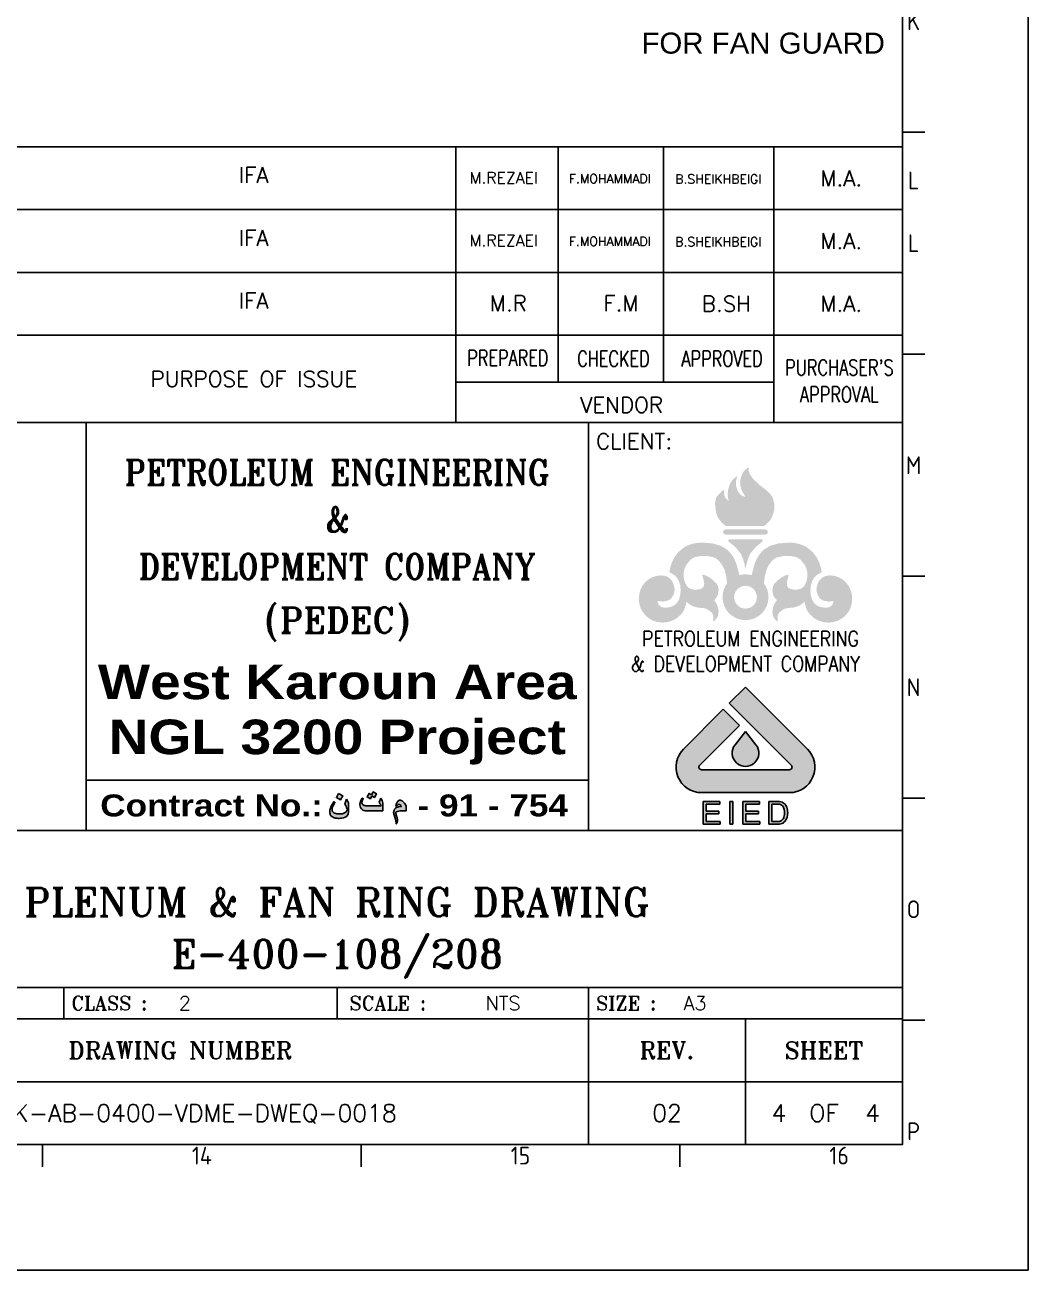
# Model space of a CAD drawing. Header units: inches. Extents: x 98758 to 118468, y 66787 to 119708.
# Drawn here: x 111305 to 114117, y 66787 to 70277 of the extents above; entities that cross this region are included whole.
import ezdxf
from ezdxf.enums import TextEntityAlignment as Align

# ---------------------------------------------------------------- set-up
doc = ezdxf.new("R2010")
doc.units = ezdxf.units.IN
doc.header["$MEASUREMENT"] = 0
for name, color, linetype in [('ARM', 1, 'Continuous'), ('CADRE', 5, 'Continuous'), ('PV-38C9D', 7, 'Continuous'), ('TEXT', 6, 'Continuous')]:
    doc.layers.add(name, color=color, linetype=linetype)
doc.layers.add('TITLE-NOTE', color=7, linetype='Continuous', lineweight=13)
doc.styles.add('ARIAL BLACK', font='')
doc.styles.add('ISO Proportional', font='isocp.shx')
doc.styles.add('ROMANC', font='ROMANC.shx', dxfattribs={"height": 3})
doc.styles.add('ROMANS', font='ROMANS.shx', dxfattribs={"width": 0.9})
doc.styles.add('ROMANT', font='romant', dxfattribs={"height": 400})
doc.styles.add('style10', font='swissl.ttf', dxfattribs={"height": 40})
doc.styles.get('ARIAL BLACK').set_extended_font_data('Arial Black')

# ---------------------------------------------------------------- blocks, each defined once
blk = doc.blocks.new('EIED LOGO - A3 P')
at = {"layer": 'ARM', "linetype": 'ByBlock'}
h = blk.add_hatch(color=1, dxfattribs=at)
edge = h.paths.add_edge_path()
edge.add_arc((-8.323420265115601, -15.1634023116801), 0.5029964009205494, 135.0000000000414, 270)
edge.add_line((-8.323420265115601, -15.66639871260062), (8.323420265116056, -15.66639871260062))
edge.add_arc((8.323420265116056, -15.1634023116801), 0.5029964009205494, 270, 404.9999999999585)
edge.add_line((8.679092431118534, -14.8077301456768), (-3.064318857278522, -3.064318857278948))
edge.add_line((-3.064318857278522, -3.06431885727892), (0, -5.684341886080801e-14))
edge.add_line((0, 0), (11.74341128839842, -11.74341128839791))
edge.add_arc((8.323420265116056, -15.1634023116801), 4.836597688319929, -90, 44.999999999958504, ccw=False)
edge.add_line((8.323420265116056, -20.00000000000001), (-8.323420265115601, -20.00000000000001))
edge.add_arc((-8.323420265115601, -15.1634023116801), 4.836597688319929, 135.0000000000414, 270, ccw=False)
edge.add_line((-11.74341128839797, -11.74341128839788), (-4.206419755503703, -4.206419755504783))
edge.add_line((-4.206419755503703, -4.206419755504868), (-1.14210089822609, -7.270738612783845))
edge.add_line((-1.14210089822609, -7.270738612783759), (-8.679092431119443, -14.80773014567674))
h = blk.add_hatch(color=1, dxfattribs=at)
edge = h.paths.add_edge_path()
edge.add_line((0, -8.412839511009594), (-1.983799879968501, -10.91254189133298))
edge.add_arc((0, -12.48691410249813), 2.532609291433164, 141.5639768319028, 398.4360231680972)
edge.add_line((1.983799879968956, -10.91254189133298), (0, -8.412839511009594))
h = blk.add_hatch(color=1, dxfattribs=at)
h.paths.add_polyline_path([(6.224604310331415, -21.67315971247062), (5.911712967223593, -21.66719987736393), (4.421754190530919, -21.66719987736393), (4.421754190530919, -26.00000000000006), (5.983230988515515, -26.00000000000006), (6.17990554703556, -25.99404016489337), (6.44213829174123, -25.97020082446607), (6.680531696003982, -25.92550206116507), (6.72821037685344, -25.91358239095225), (6.981503368899212, -25.82418486434971), (7.196057432737689, -25.70498816221427), (7.225856608268714, -25.68412873934058), (7.413591414147504, -25.52321319145668), (7.589406549778232, -25.31461896271927), (7.678804076387678, -25.17754275526321), (7.789061025869159, -24.94808910365211), (7.884418387585356, -24.68287644139977), (7.911237645562323, -24.59049899724418), (7.958916326411781, -24.34912567541913), (7.988715501942352, -24.08987284827403), (8.000635172154489, -23.80976059825468), (8.000635172154489, -23.79486101048825), (7.988715501942352, -23.51772867802252), (7.955936408858634, -23.25549593332381), (7.905277810438747, -23.00816277639208), (7.830779871612322, -22.77870912478043), (7.777141355657022, -22.64759275243107), (7.651984818410256, -22.41813910081941), (7.497029105632919, -22.21550470718868), (7.318234052431308, -22.03968957153887), (7.163278339653971, -21.92645270450959), (6.936804605585621, -21.81023591992723), (6.68351161355713, -21.72977814598555), (6.480877219930335, -21.69401913534487)])
h.paths.add_polyline_path([(4.993898360773073, -22.17676577899493), (5.902773214564604, -22.17676577899493), (6.191825217247697, -22.18570553165468), (6.451078044382484, -22.21550470718868), (6.64477268534938, -22.26616330559636), (6.832507491228171, -22.36748050241228), (7.020242297071491, -22.5313759678487), (7.187117680078245, -22.75486978435313), (7.207977102949826, -22.79062879499435), (7.297374629542446, -22.99028327107147), (7.35995289817447, -23.22569675778982), (7.395711908811336, -23.49388933759522), (7.407631579023473, -23.80082084559493), (7.407631579023473, -23.87531878442991), (7.392731991258188, -24.15543103444871), (7.353993063050439, -24.40872402648767), (7.297374629542446, -24.63519776054515), (7.249695948692988, -24.76333421534144), (7.127519329017105, -24.99576778450617), (6.978523451328329, -25.18350259036991), (6.835487408781319, -25.2967394573992), (6.591134169394536, -25.40699640687432), (6.462997714594621, -25.44275541751556), (6.218644475225119, -25.47553451060262), (5.917672802330344, -25.48745418081655), (4.993898360773073, -25.48745418081655)], flags=16)
h.paths.add_polyline_path([(2.635092603497014, -22.17676577899493), (2.635092603497014, -21.66719987736393), (-0.496800745130713, -21.66719987736393), (-0.496800745130713, -26.00000000000006), (2.733429882748624, -26.00000000000006), (2.733429882748624, -25.48745418081655), (0.07832334268232444, -25.48745418081655), (0.07832334268232444, -24.01239499188596), (2.471197138042953, -24.01239499188596), (2.471197138042953, -23.50580900780859), (0.07832334268232444, -23.50580900780859), (0.07832334268232444, -22.17676577899493)])
h.paths.add_polyline_path([(-2.411598786963623, -26.00000000000006), (-2.98672287477666, -26.00000000000006), (-2.98672287477666, -21.66719987736393), (-2.411598786963623, -21.66719987736393)])
h.paths.add_polyline_path([(-4.871721741079455, -22.17676577899493), (-4.871721741079455, -21.66719987736393), (-8.000635172154034, -21.66719987736393), (-8.000635172154034, -26.00000000000006), (-4.770404544274697, -26.00000000000006), (-4.770404544274697, -25.48745418081655), (-7.428491001895054, -25.48745418081655), (-7.428491001895054, -24.01239499188596), (-5.032637288980368, -24.01239499188596), (-5.032637288980368, -23.50580900780859), (-7.428491001895054, -23.50580900780859), (-7.428491001895054, -22.17676577899493)])
at = {"layer": 'ARM', "color": 1, "linetype": 'ByBlock'}
for p, q in [((0, 0), (11.74341128839842, -11.74341128839791)), ((-3.064318857278522, -3.06431885727892), (0, -5.684341886080801e-14)), ((-11.74341128839797, -11.74341128839788), (-4.206419755503703, -4.206419755504783)), ((-4.206419755503703, -4.206419755504868), (-1.14210089822609, -7.270738612783845)), ((-3.064318857278522, -3.064318857278948), (8.679092431118534, -14.8077301456768)), ((-8.679092431119443, -14.80773014567674), (-1.14210089822609, -7.270738612783759)), ((0, -8.412839511009594), (-1.983799879968501, -10.91254189133298)), ((0, -8.412839511009594), (1.983799879968956, -10.91254189133298)), ((-8.323420265115601, -15.66639871260062), (8.323420265116056, -15.66639871260062)), ((-8.323420265115601, -20.00000000000001), (8.323420265116056, -20.00000000000001)), ((-4.871721741079455, -21.66719987736393), (-8.000635172154034, -21.66719987736393)), ((-8.000635172154034, -21.66719987736393), (-8.000635172154034, -26.00000000000006)), ((-7.428491001895054, -23.50580900780859), (-7.428491001895054, -22.17676577899493)), ((-7.428491001895054, -22.17676577899493), (-4.871721741079455, -22.17676577899493)), ((-5.032637288980368, -23.50580900780859), (-7.428491001895054, -23.50580900780859)), ((-5.032637288980368, -24.01239499188596), (-5.032637288980368, -23.50580900780859)), ((-4.871721741079455, -22.17676577899493), (-4.871721741079455, -21.66719987736393)), ((-2.98672287477666, -26.00000000000006), (-2.98672287477666, -21.66719987736393)), ((-2.98672287477666, -21.66719987736393), (-2.411598786963623, -21.66719987736393)), ((-2.411598786963623, -21.66719987736393), (-2.411598786963623, -26.00000000000006)), ((2.635092603497014, -21.66719987736393), (-0.496800745130713, -21.66719987736393)), ((-0.496800745130713, -21.66719987736393), (-0.496800745130713, -26.00000000000006)), ((0.07832334268232444, -23.50580900780859), (0.07832334268232444, -22.17676577899493)), ((0.07832334268232444, -22.17676577899493), (2.635092603497014, -22.17676577899493)), ((2.471197138042953, -23.50580900780859), (0.07832334268232444, -23.50580900780859)), ((2.471197138042953, -24.01239499188596), (2.471197138042953, -23.50580900780859)), ((2.635092603497014, -22.17676577899493), (2.635092603497014, -21.66719987736393)), ((5.911712967223593, -21.66719987736393), (4.421754190530919, -21.66719987736393)), ((4.421754190530919, -21.66719987736393), (4.421754190530919, -26.00000000000006)), ((4.993898360773073, -25.48745418081655), (4.993898360773073, -22.17676577899493)), ((4.993898360773073, -22.17676577899493), (5.902773214564604, -22.17676577899493)), ((5.902773214564604, -22.17676577899493), (6.191825217247697, -22.18570553165468)), ((6.224604310331415, -21.67315971247062), (5.911712967223593, -21.66719987736393)), ((6.191825217247697, -22.18570553165468), (6.451078044382484, -22.21550470718868)), ((6.480877219930335, -21.69401913534487), (6.224604310331415, -21.67315971247062)), ((6.451078044382484, -22.21550470718868), (6.64477268534938, -22.26616330559636)), ((6.68351161355713, -21.72977814598555), (6.480877219930335, -21.69401913534487)), ((6.64477268534938, -22.26616330559636), (6.832507491228171, -22.36748050241228)), ((6.936804605585621, -21.81023591992723), (6.68351161355713, -21.72977814598555)), ((6.832507491228171, -22.36748050241228), (7.020242297071491, -22.5313759678487)), ((7.163278339653971, -21.92645270450959), (6.936804605585621, -21.81023591992723)), ((7.020242297071491, -22.5313759678487), (7.187117680078245, -22.75486978435313)), ((7.318234052431308, -22.03968957153887), (7.163278339653971, -21.92645270450959)), ((7.187117680078245, -22.75486978435313), (7.207977102949826, -22.79062879499435)), ((7.207977102949826, -22.79062879499435), (7.297374629542446, -22.99028327107147)), ((7.297374629542446, -22.99028327107147), (7.35995289817447, -23.22569675778982)), ((7.497029105632919, -22.21550470718868), (7.318234052431308, -22.03968957153887)), ((7.35995289817447, -23.22569675778982), (7.395711908811336, -23.49388933759522)), ((7.395711908811336, -23.49388933759522), (7.407631579023473, -23.80082084559493)), ((7.651984818410256, -22.41813910081941), (7.497029105632919, -22.21550470718868)), ((7.777141355657022, -22.64759275243107), (7.651984818410256, -22.41813910081941)), ((7.830779871612322, -22.77870912478043), (7.777141355657022, -22.64759275243107)), ((7.905277810438747, -23.00816277639208), (7.830779871612322, -22.77870912478043)), ((7.955936408858634, -23.25549593332381), (7.905277810438747, -23.00816277639208)), ((7.988715501942352, -23.51772867802252), (7.955936408858634, -23.25549593332381)), ((8.000635172154489, -23.79486101048825), (7.988715501942352, -23.51772867802252)), ((-7.428491001895054, -25.48745418081655), (-7.428491001895054, -24.01239499188596)), ((-7.428491001895054, -24.01239499188596), (-5.032637288980368, -24.01239499188596)), ((-4.770404544274697, -25.48745418081655), (-7.428491001895054, -25.48745418081655)), ((-4.770404544274697, -26.00000000000006), (-4.770404544274697, -25.48745418081655)), ((0.07832334268232444, -25.48745418081655), (0.07832334268232444, -24.01239499188596)), ((0.07832334268232444, -24.01239499188596), (2.471197138042953, -24.01239499188596)), ((2.733429882748624, -25.48745418081655), (0.07832334268232444, -25.48745418081655)), ((2.733429882748624, -26.00000000000006), (2.733429882748624, -25.48745418081655)), ((5.917672802330344, -25.48745418081655), (4.993898360773073, -25.48745418081655)), ((6.218644475225119, -25.47553451060262), (5.917672802330344, -25.48745418081655)), ((6.462997714594621, -25.44275541751556), (6.218644475225119, -25.47553451060262)), ((6.44213829174123, -25.97020082446607), (6.680531696003982, -25.92550206116507)), ((6.591134169394536, -25.40699640687432), (6.462997714594621, -25.44275541751556)), ((6.835487408781319, -25.2967394573992), (6.591134169394536, -25.40699640687432)), ((6.680531696003982, -25.92550206116507), (6.72821037685344, -25.91358239095225)), ((6.72821037685344, -25.91358239095225), (6.981503368899212, -25.82418486434971)), ((6.978523451328329, -25.18350259036991), (6.835487408781319, -25.2967394573992)), ((7.127519329017105, -24.99576778450617), (6.978523451328329, -25.18350259036991)), ((6.981503368899212, -25.82418486434971), (7.196057432737689, -25.70498816221427)), ((7.249695948692988, -24.76333421534144), (7.127519329017105, -24.99576778450617)), ((7.196057432737689, -25.70498816221427), (7.225856608268714, -25.68412873934058)), ((7.225856608268714, -25.68412873934058), (7.413591414147504, -25.52321319145668)), ((7.297374629542446, -24.63519776054515), (7.249695948692988, -24.76333421534144)), ((7.353993063050439, -24.40872402648767), (7.297374629542446, -24.63519776054515)), ((7.392731991258188, -24.15543103444871), (7.353993063050439, -24.40872402648767)), ((7.407631579023473, -23.87531878442991), (7.392731991258188, -24.15543103444871)), ((7.407631579023473, -23.80082084559493), (7.407631579023473, -23.87531878442991)), ((7.413591414147504, -25.52321319145668), (7.589406549778232, -25.31461896271927)), ((7.589406549778232, -25.31461896271927), (7.678804076387678, -25.17754275526321)), ((7.678804076387678, -25.17754275526321), (7.789061025869159, -24.94808910365211)), ((7.789061025869159, -24.94808910365211), (7.884418387585356, -24.68287644139977)), ((7.884418387585356, -24.68287644139977), (7.911237645562323, -24.59049899724418)), ((7.911237645562323, -24.59049899724418), (7.958916326411781, -24.34912567541913)), ((7.958916326411781, -24.34912567541913), (7.988715501942352, -24.08987284827403)), ((7.988715501942352, -24.08987284827403), (8.000635172154489, -23.80976059825468)), ((8.000635172154489, -23.80976059825468), (8.000635172154489, -23.79486101048825)), ((-8.000635172154034, -26.00000000000006), (-4.770404544274697, -26.00000000000006)), ((-2.411598786963623, -26.00000000000006), (-2.98672287477666, -26.00000000000006)), ((-2.98672287477666, -26.00000000000006), (-2.98672287477666, -26.00000000000006)), ((-0.496800745130713, -26.00000000000006), (2.733429882748624, -26.00000000000006)), ((4.421754190530919, -26.00000000000006), (5.983230988515515, -26.00000000000006)), ((5.983230988515515, -26.00000000000006), (6.17990554703556, -25.99404016489337)), ((6.17990554703556, -25.99404016489337), (6.44213829174123, -25.97020082446607))]:
    blk.add_line(p, q, dxfattribs=at)
for centre, radius, start, end in [((-8.323420265115601, -15.1634023116801), 4.836597688319929, 135.0000000000414, 270), ((0, -12.48691410249813), 2.532609291433164, 141.5639768319028, 38.43602316809717), ((8.323420265116056, -15.1634023116801), 4.836597688319929, 270, 44.99999999995855), ((-8.323420265115601, -15.1634023116801), 0.5029964009205494, 135.0000000000414, 270), ((8.323420265116056, -15.1634023116801), 0.5029964009205494, 270, 44.99999999995855)]:
    blk.add_arc(centre, radius, start, end, dxfattribs=at)
blk = doc.blocks.new('PEDECA3')
at = {"layer": 'ARM'}
blk.add_hatch(color=10, dxfattribs=at).paths.add_polyline_path([(13.97451833455142, -8.235511324591364), (10.93615681550824, -8.235511324591364), (10.62591448001172, -7.995126900393828), (10.37027723571288, -7.677258152841659), (10.2616771655438, -7.475920944028722), (10.17626137923332, -7.235536519831136), (10.09115065023946, -6.762699133589869), (10.08321918487763, -6.36734606990111), (10.15307709537439, -6.057408790116789), (10.26930357519331, -5.824650773162823), (10.59479872998907, -5.499155618367077), (10.78881458566661, -5.359744854689318), (10.78088311950307, -5.537897778841383), (10.82755674614117, -5.863392932835069), (10.90504106468353, -6.010735164280689), (11.0288939541519, -6.134893110263384), (11.17623618479564, -6.266677464291639), (11.10668333081315, -5.987550878817814), (11.08319398963778, -5.692866418332571), (11.11430973966031, -5.359744854689318), (11.28483625496489, -4.840233844215909), (11.49410492994195, -4.545854440244952), (11.73448935574322, -4.336585765268161), (11.86627371057358, -4.251169978957762), (11.7732315154156, -4.522365099069731), (11.73448935574322, -4.778307399882678), (11.75004723075483, -5.049502519192707), (11.86627371057358, -5.429297707870056), (12.05235810088948, -5.700797885298371), (12.1993952742169, -5.817024365117256), (12.34673750486036, -5.886882274812294), (12.5017061443516, -5.92562443448459), (12.33117962984892, -5.662055724824128), (12.1993952742169, -5.39848701516361), (12.10635307905903, -5.088244678063006), (12.07554238555014, -4.801491684543599), (12.09110026056197, -4.561412315256334), (12.23051102504166, -4.111759215279996), (12.36229537987197, -3.894559074139295), (12.53282189517626, -3.716406149987229), (12.73446416050376, -3.553506043530291), (12.7576484443627, -3.855816913665052), (12.86624851533412, -4.150501375754239), (13.09107506612401, -4.483622938595438), (13.61790742973284, -4.979949664407968), (14.16853419103109, -5.406113424813121), (14.43972931034102, -5.662055724824128), (14.62581369985509, -5.92562443448459), (14.73410871351001, -6.220003839257487), (14.79634021515938, -6.545498994053169), (14.79634021515938, -6.902109898871643), (14.7188558958149, -7.251094394040507), (14.59469794983204, -7.568963139988675), (14.43972931034102, -7.816973974637769), (14.12948697404227, -8.1348427189819)])
h = blk.add_hatch(color=256, dxfattribs=at)
h.paths.add_polyline_path([(12.5017061443516, -8.933175258414892), (10.91266747513509, -8.933175258414892), (10.7732567106554, -8.870943758369371), (10.71895667516975, -8.731532993889601), (10.71895667516975, -8.72390658424004), (10.7732567106554, -8.584190763245985), (10.91266747513509, -8.522264318912818), (12.5017061443516, -8.522264318912818), (14.09074481436977, -8.522264318912818), (14.23046063536418, -8.584190763245985), (14.29238707969716, -8.72390658424004), (14.29238707969716, -8.731532993889601), (14.23046063536418, -8.870943758369371), (14.09074481436977, -8.933175258414892)])
h.paths.add_polyline_path([(12.5017061443516, -11.67715737428868), (12.40866394919379, -11.22750427351031), (12.28481106052703, -10.80896692355665), (12.10635307905903, -10.42917173327537), (11.70337360491851, -9.933150063977124), (11.26927837995339, -9.576539158356702), (11.12986761547387, -9.44475480432844), (11.13749402432154, -9.359339018820037), (11.23846768564346, -9.297412573684873), (12.5017061443516, -9.297412573684873), (13.76524966037618, -9.297412573684873), (13.87384972974371, -9.359339018820037), (13.88147613939304, -9.44475480432844), (13.74206537491347, -9.576539158356702), (13.30034374029901, -9.933150063977124), (12.89705920964406, -10.42917173327537), (12.71890628549238, -10.80896692355665), (12.59474833950947, -11.22750427351031)])
h = blk.add_hatch(color=256, dxfattribs=at)
h.paths.add_polyline_path([(12.5017061443516, -15.74660944971844), (12.13746882988386, -15.70786728844215), (11.7887893904267, -15.59926721907481), (11.47854705412863, -15.42874070377031), (11.20735193481852, -15.21184561914394), (10.98252538483007, -14.94065050063592), (10.81962527917506, -14.62278175629181), (10.71133026552008, -14.28172872488075), (10.67258810584781, -13.91718635470048), (10.69577239050875, -13.61487548536772), (10.76563030100584, -13.32812248944228), (10.88185678082482, -13.06455377978182), (11.03682542031584, -12.82447441129653), (10.96696751062092, -12.25859482989731), (10.85836743964961, -11.79338385490956), (10.67258810584781, -11.39803078961685), (10.38553005421011, -11.0182356001375), (10.18419284539721, -10.85533549368051), (9.951434830047276, -10.73910901546562), (9.432228875285944, -10.62288253484478), (8.913022921327183, -10.63844040985615), (8.478927696361836, -10.72355113885025), (8.292843306045995, -10.80896692435871), (8.114385325379715, -10.9407512799909), (7.796516579431739, -11.33610434367963), (7.672663690764978, -11.58411518073471), (7.595179370618439, -11.8632417646046), (7.571995085957724, -12.16555263473936), (7.602805780268284, -12.48342137988548), (7.695847975426091, -12.77017437581092), (7.812074454442893, -12.99500092499709), (7.967348151250235, -13.15759597413777), (8.137874665752861, -13.26619604510911), (8.532922674531164, -13.33605395480414), (8.943833614835626, -13.25856963626154), (9.098802255128703, -13.16552744030163), (9.184218039834832, -13.01818520965802), (9.21533379146183, -12.84765869435346), (9.199775915648388, -12.66157430483958), (9.106733720490638, -12.32052127503254), (9.052433685806875, -12.14206329276213), (9.137544414800573, -12.12681047426506), (9.339186680128137, -12.1963633290498), (9.602755390590858, -12.32814768388005), (9.85869769060156, -12.5066056645464), (10.20737713005798, -12.83972722899166), (10.31597720022762, -13.04899590396846), (10.36234577035111, -13.35130677330121), (10.31597720022762, -13.68473339345876), (10.19181925424476, -13.94067569587565), (10.00573486473104, -14.16550224586387), (10.16100856073615, -14.37477092084067), (10.27723503975301, -14.63040816513932), (10.36234577035111, -15.01020335542067), (10.33153507523883, -15.37444066828466), (10.19181925424476, -15.6303829690976), (10.03685061555569, -15.78535160858873), (9.94380842039783, -15.84727805452595), (9.92062413573666, -15.81646735941347), (9.928250544584557, -15.70786728844215), (9.936182010748041, -15.39793001026187), (9.89743985107566, -15.25821418926776), (9.804397655917796, -15.13436129979937), (9.486528910771767, -14.88635046434828), (9.261702359981655, -14.80093467883988), (8.998133650321051, -14.76981892881714), (8.695822780988351, -14.73900823450664), (8.354769751181323, -14.64596603934874), (8.068016756057943, -14.49862380870511), (7.905116650402874, -14.37477092084067), (7.812074454442893, -14.25823938370552), (7.734590135098244, -14.58403959421352), (7.649479405302202, -14.84760830547798), (7.54850574478246, -15.06450338930233), (7.37035282063033, -15.28932993929055), (7.044857665834854, -15.58401440057773), (6.827657525496306, -15.715798755408), (6.556462406186142, -15.83202523602888), (6.246220069887613, -15.90950955457143), (5.881982755419301, -15.94032024888187), (5.510119031302111, -15.90157808920962), (5.153508126483757, -15.79328307555458), (4.83563938053527, -15.61482509328423), (4.556512795061622, -15.38999854329601), (4.331686245073456, -15.11117701513848), (4.153533320921326, -14.79330827079431), (4.044933250751797, -14.43669736437189), (4.00619109107987, -14.06452858374009), (4.044933250751797, -13.68473339345876), (4.137975445910172, -13.32812248944228), (4.300875551565071, -13.01025374590015), (4.51014422654157, -12.73143221373262), (4.773712936202003, -12.5066056645464), (5.076023806337219, -12.32814768388005), (5.424703245793694, -12.21985267022502), (5.796872025623259, -12.18111050894873), (6.137925056232689, -12.22747907907257), (6.393562300531187, -12.35926343390285), (6.587578156208792, -12.53741635885684), (6.711431045677159, -12.73905862498612), (6.835588990857786, -13.11885381526749), (6.858773275518729, -13.29731179513184), (6.850841809354677, -13.40560680798492), (6.788915365823698, -13.67710698541319), (6.618388850519352, -13.97941785474595), (6.478978086039433, -14.10327074421433), (6.285267286074145, -14.19631293937231), (5.920724915091569, -14.26617085067139), (5.680645545804282, -14.25061297405597), (5.540929725612273, -14.21949722483523), (5.502187565138172, -14.24298656601044), (5.525371849799171, -14.3592130434233), (5.602856169945767, -14.53736596837742), (5.788940560261494, -14.69233460947254), (6.091251430396142, -14.76219251996957), (6.502162370700205, -14.7078924836819), (6.711431045677159, -14.63040816513932), (6.905141844840557, -14.50655527567091), (7.075668360145073, -14.32809729420256), (7.215384180337253, -14.08008645875147), (7.300494910133125, -13.76221771360535), (7.339237070607737, -13.35130677330121), (7.300494910133125, -12.94832729916097), (7.192199896478201, -12.6228321443653), (7.052484075484301, -12.38244771936571), (6.889889025541265, -12.1963633290498), (6.579646690044797, -11.99502611943485), (6.440235925565162, -11.9407260847512), (6.502162370700205, -11.56855730492135), (6.626320315881344, -11.18876211544199), (6.835588990857786, -10.75466688967504), (7.161084146455437, -10.32057166390797), (7.625990064928999, -9.94077647523062), (7.920674525414029, -9.785807835739497), (8.254101145571951, -9.669581355118659), (8.641522745502584, -9.592097034972056), (9.07561797046759, -9.568607695400829), (9.89743985107566, -9.638465605897863), (10.53287228485374, -9.824549994609782), (11.01364113565478, -10.11130299053518), (11.36232057511177, -10.46791389455164), (11.61826287512253, -10.87089336869189), (11.7887893904267, -11.30498859526089), (12.01361594041543, -12.14999476052999), (12.5017061443516, -12.08013685003296), (12.99010140560415, -12.14999476052999), (13.2149279547906, -11.30498859526089), (13.39338593625899, -10.87089336869189), (13.6413967701061, -10.46791389455164), (13.99007620956257, -10.11130299053518), (14.47054000384941, -9.824549994609782), (15.1142089603054, -9.638465605897863), (15.93572578520138, -9.568607695400829), (16.36982100936416, -9.592097034972056), (16.74961619964597, -9.669581355118659), (17.09066922945271, -9.785807835739497), (17.37742222457615, -9.94077647523062), (17.84263319956381, -10.32057166390797), (18.17575476400913, -10.75466688967504), (18.38532849550023, -11.18876211544199), (18.50155497451698, -11.56855730492135), (18.57110782930164, -11.9407260847512), (18.431697064822, -11.99502611943485), (18.12175978503797, -12.1963633290498), (17.95123326973305, -12.38244771936571), (17.81151744873915, -12.6228321443653), (17.71084884473379, -12.94832729916097), (17.67210668425952, -13.35130677330121), (17.70291737937174, -13.76221771360535), (17.795959573728, -14.08008645875147), (17.92774392935985, -14.32809729420256), (18.09827044386259, -14.50655527567091), (18.29228630034225, -14.63040816513932), (18.50155497451698, -14.7078924836819), (18.91216085830717, -14.76219251996957), (19.22240319460531, -14.69233460947254), (19.40055611955944, -14.53736596837742), (19.48597190506803, -14.3592130434233), (19.50915618892708, -14.24298656601044), (19.46278761960525, -14.21949722483523), (19.32307179941296, -14.25061297405597), (19.08268737361152, -14.26617085067139), (18.71845005994544, -14.19631293937231), (18.53236566882742, -14.10327074421433), (18.3929549043479, -13.97941785474595), (18.2224283890431, -13.67710698541319), (18.16050194551218, -13.40560680798492), (18.15257047934813, -13.29731179513184), (18.16812835435985, -13.11885381526749), (18.29228630034225, -12.73905862498612), (18.42407065517256, -12.53741635885684), (18.60984998897425, -12.35926343390285), (18.86579228898535, -12.22747907907257), (19.21447172844182, -12.18111050894873), (19.58664050907362, -12.21985267022502), (19.92769353968237, -12.32814768388005), (20.23000440901541, -12.5066056645464), (20.49357311947767, -12.73143221373262), (20.70284179365279, -13.01025374590015), (20.86574189930786, -13.32812248944228), (20.96641050411512, -13.68473339345876), (20.99752625493983, -14.06452858374009), (20.95878409526745, -14.43669736437189), (20.85018402429603, -14.79330827079431), (20.6796575097938, -15.11117701513848), (20.44720454935418, -15.38999854329601), (20.16807796468225, -15.61482509328423), (19.85020921953583, -15.79328307555458), (19.50152977927718, -15.90157808920962), (19.12142953408556, -15.94032024888187), (18.75719221961782, -15.90950955457143), (18.44725493903167, -15.83202523602888), (18.18368622937106, -15.715798755408), (17.9588596793829, -15.58401440057773), (17.64099093423641, -15.28932993929055), (17.46283800928273, -15.06450338930233), (17.35423793911315, -14.84760830547798), (17.26912721011928, -14.58403959421352), (17.19133783426014, -14.25823938370552), (17.09829563910239, -14.37477092084067), (16.93570058996158, -14.49862380870511), (16.64894759564038, -14.64596603934874), (16.31552097468068, -14.73900823450664), (16.01321010534787, -14.76981892881714), (15.74201498523587, -14.80093467883988), (15.51718843444564, -14.88635046434828), (15.19931968929961, -15.13436129979937), (15.1142089603054, -15.25821418926776), (15.06753533527149, -15.39793001026187), (15.07516174411876, -15.70786728844215), (15.08309321028264, -15.81646735941347), (15.05990892562164, -15.84727805452595), (14.96686672966183, -15.78535160858873), (14.81189809097282, -15.6303829690976), (14.68011373534051, -15.37444066828466), (14.64137157566807, -15.01020335542067), (14.72648230466228, -14.63040816513932), (14.84270878448126, -14.37477092084067), (15.00560889013616, -14.16550224586387), (14.81189809097282, -13.94067569587565), (14.68774014498968, -13.68473339345876), (14.64137157566807, -13.35130677330121), (14.69536655463975, -13.04899590396846), (14.79634021515938, -12.83972722899166), (15.15295112078002, -12.5066056645464), (15.40096195542867, -12.32814768388005), (15.66453066508933, -12.1963633290498), (15.87379934006628, -12.12681047426506), (15.95128366021277, -12.14206329276213), (15.896983624727, -12.32052127503254), (15.80394142956902, -12.66157430483958), (15.79631501991952, -12.84765869435346), (15.81949930458057, -13.01818520965802), (15.90461003437662, -13.16552744030163), (16.06751014003163, -13.25856963626154), (16.47842108033569, -13.33605395480414), (16.86584267946449, -13.26619604510911), (17.04430066013111, -13.15759597413777), (17.19133783426014, -12.99500092499709), (17.31549578024283, -12.77017437581092), (17.40060650843503, -12.48342137988548), (17.43172225925969, -12.16555263473936), (17.40853797459897, -11.8632417646046), (17.33105365525449, -11.58411518073471), (17.21482717463351, -11.33610434367963), (16.88902696412555, -10.9407512799909), (16.71087403997342, -10.80896692435871), (16.53272111501923, -10.72355113885025), (16.09862589085634, -10.63844040985615), (15.57148846993141, -10.62288253484478), (15.05197745865604, -10.73910901546562), (14.81952449982003, -10.85533549368051), (14.61788223449321, -11.0182356001375), (14.33112923936972, -11.39803078961685), (14.15297631521759, -11.79338385490956), (14.04437624504806, -12.25859482989731), (13.96689192490152, -12.82447441129653), (14.12186056439288, -13.06455377978182), (14.23808704421134, -13.32812248944228), (14.30794495551072, -13.61487548536772), (14.33112923936972, -13.91718635470048), (14.30001348934667, -14.28172872488075), (14.19171847488974, -14.62278175629181), (14.02119196038734, -14.94065050063592), (13.79636541039918, -15.21184561914394), (13.52486523457469, -15.42874070377031), (13.2149279547906, -15.59926721907481), (12.87387492498334, -15.70786728844215)])
h.paths.add_polyline_path([(12.5017061443516, -14.83205042806067), (12.85831704997213, -14.76219251996957), (13.1530015104575, -14.56055025384028), (13.3467123096209, -14.27379725951889), (13.41657022011771, -13.91718635470048), (13.3467123096209, -13.56088050479235), (13.1530015104575, -13.26619604510911), (12.85831704997213, -13.07248524434168), (12.5017061443516, -13.00262733384466), (12.14509523953313, -13.07248524434168), (11.85834224440976, -13.26619604510911), (11.65700503559685, -13.56088050479235), (11.58714712509982, -13.91718635470048), (11.65700503559685, -14.27379725951889), (11.85834224440976, -14.56055025384028), (12.14509523953313, -14.76219251996957)], flags=16)
at = {"layer": 'ARM', "color": 2, "style": 'ROMANT', "width": 0.8307621075109434}
for s, p in [('PETROLEUM ENGINEERING', (12.90206601889577, -17.2191170723356)), ('& DEVELOPMENT COMPANY', (12.5, -19.21708038324499))]:
    blk.add_text(s, height=1.215, dxfattribs=at).set_placement(p, align=Align.MIDDLE_CENTER)
blk = doc.blocks.new('KADR')
at = {"linetype": 'ByBlock'}
h = blk.add_hatch(color=1, dxfattribs=at)
h.paths.add_polyline_path([(240228.7554675837, -5563.354621475679), (240219.2137330791, -5581.144678282046), (240237.659451625, -5590.779704664408), (240247.1266178702, -5573.148577250187)])
h.paths.add_polyline_path([(240413.386145187, -5583.127759216146), (240406.3048296166, -5601.411833136019), (240408.6132761018, -5604.43167294158), (240410.3658804368, -5606.942805697588), (240411.9238065622, -5609.41863424463), (240413.2518555915, -5612.326032563415), (240414.4379413347, -5615.261601706294), (240415.2897210539, -5617.547126059279), (240357.9587402696, -5617.547126059279), (240353.2923019452, -5617.420901422403), (240347.6212773561, -5617.024696311968), (240344.5529686254, -5616.615796194968), (240341.9397431449, -5616.089376588363), (240340.5891735007, -5615.705503769983), (240338.7336416124, -5614.970644245754), (240337.5148592732, -5614.323561624075), (240336.2411933592, -5613.38032263445), (240335.1211680871, -5612.382253306914), (240334.1769704356, -5611.318351302216), (240333.2177590406, -5609.927704008918), (240332.5041057621, -5608.633478313215), (240331.7569217902, -5606.546540134699), (240331.3944232917, -5604.612848821391), (240331.4271198887, -5602.360996462074), (240331.5260437772, -5600.951790278123), (240331.8334918815, -5598.856932833478), (240332.1968244765, -5597.501710653836), (240332.9323310927, -5595.198473743912), (240333.5342153906, -5593.686377554284), (240334.3663104243, -5591.832060258308), (240335.4806638367, -5589.565155248205), (240337.2019061287, -5586.292866168664), (240332.7795245473, -5583.124132071363), (240330.904808432, -5585.832218786654), (240329.1088310603, -5588.583710334078), (240327.8081404081, -5590.798505364663), (240327.1406960968, -5592.083360936296), (240326.0967404594, -5594.329530769013), (240325.14920642, -5597.038584722926), (240324.4090288618, -5599.450696427415), (240323.5060355947, -5602.752244474588), (240322.9031503799, -5605.572047247853), (240322.4645822477, -5609.34996030416), (240322.3521459901, -5612.852270812764), (240322.8993135345, -5618.809191071596), (240324.6188876326, -5624.344093040007), (240328.6767688844, -5631.090824066003), (240331.5579062777, -5633.925256323197), (240335.5742495053, -5636.628930012335), (240339.4159328487, -5637.849947836621), (240344.7419749752, -5638.80932762034), (240353.2769545627, -5638.996911455892), (240422.7156854489, -5638.996911455892), (240422.7156854489, -5614.213235971576), (240422.5436946756, -5609.722588973793), (240422.2118909422, -5605.382649839969), (240421.3072294811, -5599.184947622754), (240419.4365170315, -5593.428487563186), (240415.9653395145, -5586.873692946319), (240413.4008252925, -5583.196795871016)])
h.paths.add_polyline_path([(240483.0354021219, -5619.53401549553), (240479.2027270251, -5617.614470046727), (240481.2832982463, -5611.360063466702), (240484.0611744474, -5604.947150661497), (240485.723362682, -5602.018170831612), (240487.7820805653, -5599.045907074509), (240490.3856305221, -5596.210870293202), (240493.1016167356, -5594.194117365438), (240496.130055636, -5592.897654930544), (240499.0141957782, -5592.561539517992), (240501.1292986098, -5592.849655715119), (240503.7732188544, -5593.737943461922), (240506.8497017343, -5595.538639468101), (240512.3108675528, -5600.040591066972), (240517.6540920733, -5606.414753875793), (240525.6792716571, -5617.558370208026), (240525.6792716571, -5638.978654827297), (240511.9867375101, -5638.978654827297), (240498.6960712334, -5639.75311068162), (240487.729699282, -5641.807041843149), (240481.2614449085, -5644.117653947327), (240479.8074472524, -5645.126967423719), (240479.0043787897, -5645.971427171535), (240478.8564100057, -5646.921497283754), (240484.6608900937, -5665.893942822713), (240485.3403454007, -5668.546352866269), (240486.0211352626, -5672.400012795351), (240486.4750507773, -5675.951410662579), (240486.6612211977, -5681.111749484109), (240486.4415200829, -5685.037105974217), (240485.990940956, -5687.590494966367), (240485.0312291025, -5690.421179173863), (240483.5273524535, -5693.525047832733), (240481.5428691914, -5696.300297177986), (240480.9605027596, -5690.612813320942), (240479.7694124355, -5683.204853808875), (240478.1289107201, -5675.87197619279), (240475.6676576886, -5667.137630301746), (240472.279889859, -5656.469653549735), (240471.6176169471, -5654.461908031299), (240470.5856723052, -5650.33869079563), (240470.1888090167, -5647.85421755366), (240470.1359272758, -5645.924757909132), (240470.426860262, -5643.598851344686), (240471.0102276099, -5641.022309078591), (240472.280223497, -5637.269121058966), (240474.3721384367, -5632.547122679211), (240475.8274706478, -5629.983335872137), (240476.67858309, -5628.813883955601), (240477.769915429, -5627.430128237243), (240479.575067865, -5625.920571048864), (240482.3874756774, -5624.494921808877), (240486.5014082376, -5622.859563150359), (240491.8744934267, -5621.51776140631), (240498.0453088586, -5620.595257593959), (240503.8382784104, -5619.840509226055), (240501.6007301586, -5616.998036798155), (240499.43674925, -5614.627274543753), (240497.9940953107, -5613.34894783243), (240496.1325579264, -5612.024072763728), (240494.8046757165, -5611.400808392675), (240493.6272645811, -5611.126958964738), (240492.5305940213, -5611.070556864095), (240491.5528656763, -5611.191461688657), (240490.5367688736, -5611.521713217349), (240489.3269947801, -5612.286980305089), (240487.6744820701, -5613.838431015098), (240485.5957458614, -5616.32066751799)])
h.paths.add_polyline_path([(240263.9199905246, -5588.091325435536), (240256.8468491034, -5609.493353426325), (240261.9128198272, -5619.321827528325), (240264.2502928826, -5624.872326218945), (240265.5863492418, -5629.528068754789), (240265.941674507, -5634.789060842919), (240265.526127449, -5637.576582027999), (240264.8700268544, -5639.549265147289), (240263.920157344, -5641.180210779658), (240262.6731825293, -5642.870520680881), (240260.8029705373, -5644.590452264136), (240258.8733708482, -5646.13247239796), (240257.0029920367, -5647.318669632699), (240254.2421314112, -5648.771703815524), (240251.5703523309, -5650.046887001379), (240245.8898190376, -5651.776249160928), (240242.0007589908, -5652.517577093357), (240237.725845735, -5653.02168975984), (240231.8181044555, -5653.19960120938), (240226.8463866783, -5653.018848496424), (240221.9777632722, -5652.396128197139), (240216.3964875053, -5651.121005463741), (240212.1809619468, -5649.578985329917), (240208.8560850208, -5647.799749930153), (240207.4548022862, -5646.909225443931), (240206.6280454731, -5646.310262942588), (240205.5380476891, -5645.411940095375), (240204.3297749691, -5644.277671482785), (240203.0994820928, -5642.865140416106), (240202.3439571521, -5641.863746205847), (240201.5302122497, -5640.267318900973), (240200.8175598882, -5638.505191533921), (240200.4397140072, -5636.821652302835), (240200.2508744769, -5634.506687624966), (240200.3379541902, -5632.170020531084), (240200.6148743489, -5629.589790667862), (240201.254293007, -5626.440401342585), (240202.1414384332, -5623.441054904586), (240203.4634819648, -5620.190105526541), (240205.0624456569, -5616.914975183583), (240207.693020351, -5612.003277133997), (240212.885773798, -5602.802359524405), (240208.1065655769, -5599.504438622014), (240203.1693794102, -5607.224332581718), (240200.6869403187, -5611.427951525689), (240198.0006479525, -5616.376948713722), (240195.2129294082, -5622.154567117759), (240193.3143581231, -5627.183603299804), (240191.8081460031, -5632.738152302063), (240191.0924908918, -5637.026888242646), (240190.605878781, -5643.306684835807), (240190.806395667, -5648.580492835415), (240191.5791030036, -5653.126514242878), (240192.3815041883, -5655.280796408722), (240193.8985595675, -5658.282923657567), (240195.7590960367, -5660.827547049987), (240198.0111575736, -5663.068759784786), (240199.9822952861, -5664.77170424012), (240202.3831597044, -5666.235861666893), (240205.1378480127, -5667.700079546121), (240207.2916529391, -5668.691620013113), (240209.4651425519, -5669.474176490712), (240212.3461131267, -5670.307271185211), (240215.100801434, -5670.938394369827), (240218.5631375238, -5671.594726210664), (240222.2024689688, -5671.998669229859), (240226.4987351039, -5672.276387612063), (240232.1470722587, -5672.380486666076), (240236.8982548255, -5672.128037392205), (240243.0647329526, -5671.370750022943), (240250.8855588042, -5669.525379683953), (240257.4310505478, -5667.228067110565), (240261.5252984225, -5665.057039626401), (240265.3983438089, -5662.168623365123), (240268.0771293029, -5658.71014085551), (240270.354881024, -5654.633290620186), (240271.5933480496, -5650.770865091486), (240272.5060168396, -5645.326823098756), (240273.0885500909, -5637.057960782611), (240273.1484382456, -5620.770025518032), (240272.77209374, -5613.338187303107), (240272.5487225993, -5610.088205163687), (240271.7638374485, -5605.423213408685), (240270.3068370436, -5600.713003249333), (240267.8412467091, -5595.242059933185)])
h.paths.add_polyline_path([(240373.8455474796, -5568.915591281253), (240380.5322373837, -5556.150930664913), (240394.8918822041, -5564.214859303305), (240386.2459677334, -5580.316359328212), (240375.0318079038, -5574.116307019518), (240368.7427786461, -5586.336996429709), (240353.8334107713, -5578.549164664608), (240362.262846916, -5563.083190144414)])
at = {"color": 1, "linetype": 'ByBlock'}
for points in [[(240373.8455474796, -5568.915591281253), (240362.262846916, -5563.083190144414), (240353.8334107713, -5578.549164664608), (240368.7427786461, -5586.336996429709), (240375.0318079038, -5574.116307019518)], [(240373.8455474796, -5568.915591281253), (240380.5322373837, -5556.150930664913), (240394.8918822041, -5564.214859303305), (240386.2459677334, -5580.316359328212), (240375.0318079038, -5574.116307019518)], [(240483.0354021219, -5619.53401549553), (240479.2027270251, -5617.614470046727), (240481.2832982463, -5611.360063466702), (240484.0611744474, -5604.947150661497), (240485.723362682, -5602.018170831612), (240487.7820805653, -5599.045907074509), (240490.3856305221, -5596.210870293202), (240493.1016167356, -5594.194117365438), (240496.130055636, -5592.897654930544), (240499.0141957782, -5592.561539517992), (240501.1292986098, -5592.849655715119), (240503.7732188544, -5593.737943461922), (240506.8497017343, -5595.538639468101), (240512.3108675528, -5600.040591066972), (240517.6540920733, -5606.414753875793), (240525.6792716571, -5617.558370208026), (240525.6792716571, -5638.978654827297), (240511.9867375101, -5638.978654827297), (240498.6960712334, -5639.75311068162), (240487.729699282, -5641.807041843149), (240481.2614449085, -5644.117653947327), (240479.8074472524, -5645.126967423719), (240479.0043787897, -5645.971427171535), (240478.8564100057, -5646.921497283754), (240484.6608900937, -5665.893942822713), (240485.3403454007, -5668.546352866269), (240486.0211352626, -5672.400012795351), (240486.4750507773, -5675.951410662579), (240486.6612211977, -5681.111749484109), (240486.4415200829, -5685.037105974217), (240485.990940956, -5687.590494966367), (240485.0312291025, -5690.421179173863), (240483.5273524535, -5693.525047832733), (240481.5428691914, -5696.300297177986), (240480.9605027596, -5690.612813320942), (240479.7694124355, -5683.204853808875), (240478.1289107201, -5675.87197619279), (240475.6676576886, -5667.137630301746), (240472.279889859, -5656.469653549735), (240471.6176169471, -5654.461908031299), (240470.5856723052, -5650.33869079563), (240470.1888090167, -5647.85421755366), (240470.1359272758, -5645.924757909132), (240470.426860262, -5643.598851344686), (240471.0102276099, -5641.022309078591), (240472.280223497, -5637.269121058966), (240474.3721384367, -5632.547122679211), (240475.8274706478, -5629.983335872137), (240476.67858309, -5628.813883955601), (240477.769915429, -5627.430128237243), (240479.575067865, -5625.920571048864), (240482.3874756774, -5624.494921808877), (240486.5014082376, -5622.859563150359), (240491.8744934267, -5621.51776140631), (240498.0453088586, -5620.595257593959), (240503.8382784104, -5619.840509226055), (240501.6007301586, -5616.998036798155), (240499.43674925, -5614.627274543753), (240497.9940953107, -5613.34894783243), (240496.1325579264, -5612.024072763728), (240494.8046757165, -5611.400808392675), (240493.6272645811, -5611.126958964738), (240492.5305940213, -5611.070556864095), (240491.5528656763, -5611.191461688657), (240490.5367688736, -5611.521713217349), (240489.3269947801, -5612.286980305089), (240487.6744820701, -5613.838431015098), (240485.5957458614, -5616.32066751799), (240483.0354021219, -5619.53401549553)]]:
    blk.add_lwpolyline(points, dxfattribs=at)
for points in [[(240263.9199905246, -5588.091325435536), (240256.8468491034, -5609.493353426325), (240261.9128198272, -5619.321827528325), (240264.2502928826, -5624.872326218945), (240265.5863492418, -5629.528068754789), (240265.941674507, -5634.789060842919), (240265.526127449, -5637.576582027999), (240264.8700268544, -5639.549265147289), (240263.920157344, -5641.180210779658), (240262.6731825293, -5642.870520680881), (240260.8029705373, -5644.590452264136), (240258.8733708482, -5646.13247239796), (240257.0029920367, -5647.318669632699), (240254.2421314112, -5648.771703815524), (240251.5703523309, -5650.046887001379), (240245.8898190376, -5651.776249160928), (240242.0007589908, -5652.517577093357), (240237.725845735, -5653.02168975984), (240231.8181044555, -5653.19960120938), (240226.8463866783, -5653.018848496424), (240221.9777632722, -5652.396128197139), (240216.3964875053, -5651.121005463741), (240212.1809619468, -5649.578985329917), (240208.8560850208, -5647.799749930153), (240207.4548022862, -5646.909225443931), (240206.6280454731, -5646.310262942588), (240205.5380476891, -5645.411940095375), (240204.3297749691, -5644.277671482785), (240203.0994820928, -5642.865140416106), (240202.3439571521, -5641.863746205847), (240201.5302122497, -5640.267318900973), (240200.8175598882, -5638.505191533921), (240200.4397140072, -5636.821652302835), (240200.2508744769, -5634.506687624966), (240200.3379541902, -5632.170020531084), (240200.6148743489, -5629.589790667862), (240201.254293007, -5626.440401342585), (240202.1414384332, -5623.441054904586), (240203.4634819648, -5620.190105526541), (240205.0624456569, -5616.914975183583), (240207.693020351, -5612.003277133997), (240212.885773798, -5602.802359524405), (240208.1065655769, -5599.504438622014), (240203.1693794102, -5607.224332581718), (240200.6869403187, -5611.427951525689), (240198.0006479525, -5616.376948713722), (240195.2129294082, -5622.154567117759), (240193.3143581231, -5627.183603299804), (240191.8081460031, -5632.738152302063), (240191.0924908918, -5637.026888242646), (240190.605878781, -5643.306684835807), (240190.806395667, -5648.580492835415), (240191.5791030036, -5653.126514242878), (240192.3815041883, -5655.280796408722), (240193.8985595675, -5658.282923657567), (240195.7590960367, -5660.827547049987), (240198.0111575736, -5663.068759784786), (240199.9822952861, -5664.77170424012), (240202.3831597044, -5666.235861666893), (240205.1378480127, -5667.700079546121), (240207.2916529391, -5668.691620013113), (240209.4651425519, -5669.474176490712), (240212.3461131267, -5670.307271185211), (240215.100801434, -5670.938394369827), (240218.5631375238, -5671.594726210664), (240222.2024689688, -5671.998669229859), (240226.4987351039, -5672.276387612063), (240232.1470722587, -5672.380486666076), (240236.8982548255, -5672.128037392205), (240243.0647329526, -5671.370750022943), (240250.8855588042, -5669.525379683953), (240257.4310505478, -5667.228067110565), (240261.5252984225, -5665.057039626401), (240265.3983438089, -5662.168623365123), (240268.0771293029, -5658.71014085551), (240270.354881024, -5654.633290620186), (240271.5933480496, -5650.770865091486), (240272.5060168396, -5645.326823098756), (240273.0885500909, -5637.057960782611), (240273.1484382456, -5620.770025518032), (240272.77209374, -5613.338187303107), (240272.5487225993, -5610.088205163687), (240271.7638374485, -5605.423213408685), (240270.3068370436, -5600.713003249333), (240267.8412467091, -5595.242059933185)], [(240228.7554675837, -5563.354621475679), (240219.2137330791, -5581.144678282046), (240237.659451625, -5590.779704664408), (240247.1266178702, -5573.148577250187)], [(240413.386145187, -5583.127759216146), (240406.3048296166, -5601.411833136019), (240408.6132761018, -5604.43167294158), (240410.3658804368, -5606.942805697588), (240411.9238065622, -5609.41863424463), (240413.2518555915, -5612.326032563415), (240414.4379413347, -5615.261601706294), (240415.2897210539, -5617.547126059279), (240357.9587402696, -5617.547126059279), (240353.2923019452, -5617.420901422403), (240347.6212773561, -5617.024696311968), (240344.5529686254, -5616.615796194968), (240341.9397431449, -5616.089376588363), (240340.5891735007, -5615.705503769983), (240338.7336416124, -5614.970644245754), (240337.5148592732, -5614.323561624075), (240336.2411933592, -5613.38032263445), (240335.1211680871, -5612.382253306914), (240334.1769704356, -5611.318351302216), (240333.2177590406, -5609.927704008918), (240332.5041057621, -5608.633478313215), (240331.7569217902, -5606.546540134699), (240331.3944232917, -5604.612848821391), (240331.4271198887, -5602.360996462074), (240331.5260437772, -5600.951790278123), (240331.8334918815, -5598.856932833478), (240332.1968244765, -5597.501710653836), (240332.9323310927, -5595.198473743912), (240333.5342153906, -5593.686377554284), (240334.3663104243, -5591.832060258308), (240335.4806638367, -5589.565155248205), (240337.2019061287, -5586.292866168664), (240332.7795245473, -5583.124132071363), (240330.904808432, -5585.832218786654), (240329.1088310603, -5588.583710334078), (240327.8081404081, -5590.798505364663), (240327.1406960968, -5592.083360936296), (240326.0967404594, -5594.329530769013), (240325.14920642, -5597.038584722926), (240324.4090288618, -5599.450696427415), (240323.5060355947, -5602.752244474588), (240322.9031503799, -5605.572047247853), (240322.4645822477, -5609.34996030416), (240322.3521459901, -5612.852270812764), (240322.8993135345, -5618.809191071596), (240324.6188876326, -5624.344093040007), (240328.6767688844, -5631.090824066003), (240331.5579062777, -5633.925256323197), (240335.5742495053, -5636.628930012335), (240339.4159328487, -5637.849947836621), (240344.7419749752, -5638.80932762034), (240353.2769545627, -5638.996911455892), (240422.7156854489, -5638.996911455892), (240422.7156854489, -5614.213235971576), (240422.5436946756, -5609.722588973793), (240422.2118909422, -5605.382649839969), (240421.3072294811, -5599.184947622754), (240419.4365170315, -5593.428487563186), (240415.9653395145, -5586.873692946319), (240413.4008252925, -5583.196795871016)]]:
    blk.add_lwpolyline(points, close=True, dxfattribs=at)
at = {"layer": 'CADRE', "color": 2}
for p, q in [((242698.5060019693, -2667.085205632706), (242795.7444804534, -2667.085205632706)), ((242698.5060019693, -3639.469990473815), (242795.7444804534, -3639.469990473815)), ((242698.5060019693, -4611.854775314925), (242795.7444804534, -4611.854775314925)), ((242698.5060019693, -5584.239560156035), (242795.7444804534, -5584.239560156035)), ((242698.5060019693, -6556.624344997144), (242795.7444804534, -6556.624344997144)), ((238932.6524553623, -7198.157878545713), (238932.6524553623, -7100.919400061604)), ((240328.0246216093, -7198.157878545713), (240328.0246216093, -7100.919400061604)), ((241723.3967878563, -7198.157878545713), (241723.3967878563, -7100.919400061604))]:
    blk.add_line(p, q, dxfattribs=at)
at = {"layer": 'CADRE', "color": 1}
for p, q in [((237747.8467100509, -2730.798379873635), (242698.5060019693, -2730.798379873635)), ((237747.8467100479, -2730.798379873639), (242698.5060019663, -2730.798379873639)), ((240743.016105022, -3555.908261859877), (240743.0161050129, -2730.798379873635)), ((241189.9506244118, -3555.908261859877), (241189.9506244209, -2730.798379873635)), ((241652.4691716349, -3555.908261859877), (241652.4691716439, -2730.798379873635)), ((242135.2229013108, -3555.908261859877), (242135.2229013189, -2730.798379873635)), ((237747.8467100509, -3005.835007202422), (242698.5060019693, -3005.835007202422)), ((237747.8467100509, -3280.871634531206), (242698.5060019693, -3280.871634531206))]:
    blk.add_line(p, q, dxfattribs=at)
at = {"layer": 'CADRE'}
for p, q in [((240743.016105022, -3525.44324478773), (240743.016105022, -3937.998185780853)), ((237747.8467100509, -3555.908261859877), (242698.5060019693, -3555.908261859877)), ((241189.9506244118, -3555.908261859877), (241189.9506244118, -3762.18573235644)), ((241652.4691716349, -3555.908261859877), (241652.4691716349, -3762.18573235644)), ((242135.2229013108, -3555.908261859877), (242135.2229013108, -3937.998185780853)), ((242135.2229013108, -3762.18573235644), (240743.0161050219, -3762.18573235644)), ((237747.8467100509, -3937.998185780853), (242698.5060019693, -3937.998185780853)), ((237747.8467100509, -3937.998185780853), (242698.5060019693, -3937.998185780853)), ((239123.0298466945, -5725.736263417901), (239123.0298466945, -3937.998185780853)), ((241323.3228653248, -5725.736263417901), (241323.3228653248, -3937.998185780853)), ((239123.0298466945, -5505.706961554784), (241323.3228653248, -5505.706961554672)), ((237747.8467100509, -5725.736263417901), (242698.5060019693, -5725.736263417901)), ((237747.8467100509, -6413.327831739698), (242698.5060019693, -6413.327831739698)), ((239025.0793550404, -6413.327831739698), (239025.0793550341, -6550.846145404146)), ((240223.1763560101, -6413.327831739698), (240223.1763560101, -6550.846145404146)), ((241323.3228653184, -6413.327831739698), (241323.3228653501, -7100.919400061492)), ((237747.8467100509, -6550.846145404146), (242698.5060019693, -6550.846145404146)), ((242010.9144336212, -6550.846145429503), (242010.9144336466, -7100.919400061492)), ((237747.8467100509, -6825.882772732817), (242698.5060019693, -6825.882772732817))]:
    blk.add_line(p, q, dxfattribs=at)
at = {"layer": 'CADRE', "color": 1}
blk.add_lwpolyline([(220145.5025610095, -7650.992654719175), (243248.5792566262, -7650.992654719175), (243248.5792566262, 8686.183008609485), (220145.5025610095, 8686.183008609485)], close=True, dxfattribs=at)
at = {"layer": 'CADRE'}
blk.add_lwpolyline([(220695.5758156673, -7100.919400061604), (242698.5060019693, -7100.919400061604), (242698.5060019693, 8136.109753952027), (220695.5758156673, 8136.109753952027)], close=True, dxfattribs=at)
at = {"color": 1, "linetype": 'ByBlock', "xscale": 55.00732546575301, "yscale": 55.00732546575301, "zscale": 55.00732546575301}
blk.add_blockref('PEDECA3', (241323.3228653248, -3937.998185780853), dxfattribs=at)
at = {"layer": 'ARM', "color": 1, "linetype": 'ByBlock', "xscale": 23.10307669561626, "yscale": 23.10307669561626, "zscale": 23.10307669561626}
blk.add_blockref('EIED LOGO - A3 P', (242010.9144336466, -5097.552606598885), dxfattribs=at)
at = {"layer": 'CADRE', "color": 2, "style": 'ISO Proportional'}
for s, p in [('K', (242747.1252412113, -2180.892813212151)), ('L', (242747.1252412083, -2878.240970724477)), ('L', (242747.1252412113, -3153.277598053261)), ('M', (242747.1252412113, -4125.66238289437)), ('N', (242747.1252412113, -5098.04716773548)), ('O', (242747.1252412113, -6070.43195257659)), ('P', (242747.1252412113, -7042.816737417701)), ('14', (239630.3385384858, -7149.538639303659)), ('15', (241025.7107047328, -7149.538639303659)), ('16', (242421.0828709799, -7149.538639303659))]:
    blk.add_text(s, height=77.7907827872888, dxfattribs=at).set_placement(p, align=Align.MIDDLE)
at = {"layer": 'CADRE', "color": 3}
for s, height, style, p in [('IFA', 68.75915683239484, 'ROMANS', (239857.345445178, -2854.851279196823)), ('M.A.', 68.75915683239484, 'ROMANS', (242430.4065088268, -2868.316693538088)), ('M.A.', 68.75915683239484, 'ROMANS', (242430.4065088268, -2868.316693538088)), ('M.A.', 68.75915683239484, 'ROMANS', (242430.4065088268, -2868.316693538088)), ('IFA', 68.75915683239484, 'ROMANS', (239857.345445181, -3129.887906525607)), ('M.A.', 68.75915683239484, 'ROMANS', (242430.4065088298, -3143.353320866871)), ('M.A.', 68.75915683239484, 'ROMANS', (242430.4065088298, -3143.353320866871)), ('M.A.', 68.75915683239484, 'ROMANS', (242430.4065088298, -3143.353320866871)), ('IFA', 68.75915683239484, 'ROMANS', (239857.345445181, -3404.924533854277)), ('M.R', 68.75915683239484, 'ROMANS', (240972.3815931825, -3416.529013049162)), ('F.M', 68.75915683239484, 'ROMANS', (241465.8536215778, -3416.529273899967)), ('B.SH', 68.75915683239484, 'ROMANS', (241927.5712168055, -3418.389948195541)), ('M.A.', 68.75915683239484, 'ROMANS', (242430.4065088298, -3418.389948195541)), ('M.A.', 68.75915683239484, 'ROMANS', (242430.4065088298, -3418.389948195541)), ('M.A.', 68.75915683239484, 'ROMANS', (242430.4065088298, -3418.389948195541)), ('PURPOSE OF ISSUE', 68.75915683219127, 'ROMANS', (239857.9294415402, -3747.611664125958)), ('VENDOR', 68.75915683219127, 'ROMANS', (241468.719062329, -3861.073744652273)), ('2', 61.88324114897214, 'ROMANS', (239555.7181789006, -6482.086988571922)), ('NTS', 61.88324114897214, 'ROMANS', (240949.0916878723, -6482.086988571922)), ('A3', 61.88324114897214, 'ROMANS', (241789.7420674247, -6482.086988571922)), ('DRAWING NUMBER', 75.6350725154104, 'ROMANT', (239535.5847876919, -6688.364459068482)), ('REV.', 75.6350725154104, 'ROMANT', (241667.1186494793, -6688.36445908116)), ('SHEET', 75.6350725154104, 'ROMANT', (242354.7102177948, -6688.36445908116)), ('NGWK-AB-0400-VDME-DWEQ-0018', 75.6350725154104, 'ROMANS', (239535.5847876919, -6963.401086397269)), ('02', 75.6350725154104, 'ROMANS', (241667.1186494793, -6963.401086397269)), ('OF', 75.6350725154104, 'ROMANS', (242354.7102177948, -6963.401086397269)), ('4', 75.6350725154104, 'ROMANS', (242567.6102303086, -6963.401086397269))]:
    blk.add_text(s, height=height, dxfattribs=dict(at, style=style)).set_placement(p, align=Align.MIDDLE_CENTER)
at = {"layer": 'CADRE', "color": 3, "style": 'ROMANS', "width": 0.75}
for s, p in [('PREPARED', (240970.4098556519, -3655.673616495405)), ('CHECKED', (241432.899852061, -3659.046997056936)), ('APPROVED', (241908.4825261902, -3659.046997056936)), ("PURCHASER'S", (242422.4028945692, -3697.690567292371)), ('APPROVAL', (242422.4028945692, -3815.617095123827))]:
    blk.add_text(s, height=68.75915683239484, dxfattribs=at).set_placement(p, align=Align.MIDDLE_CENTER)
at = {"layer": 'CADRE', "color": 3}
for s, height, style, p in [('CLIENT:', 68.75915683219127, 'ROMANS', (241356.3272606039, -4020.509173953826)), ('CLASS :', 61.88324114897214, 'ROMANT', (239058.1245775615, -6482.086988571922)), ('SCALE :', 61.88324114897214, 'ROMANT', (240276.587189712, -6482.086988571922)), ('SIZE :', 61.88324114897214, 'ROMANT', (241356.3272605976, -6482.086988571922))]:
    blk.add_text(s, height=height, dxfattribs=dict(at, style=style)).set_placement(p, align=Align.MIDDLE_LEFT)
at = {"layer": 'CADRE', "color": 1, "style": 'ARIAL BLACK'}
for s, p in [('West Karoun Area', (240223.1763560101, -5074.561184127688)), ('NGL 3200 Project', (240223.1763560101, -5315.380745105347))]:
    blk.add_text(s, height=151.2701450308208, dxfattribs=at).set_placement(p, align=Align.MIDDLE_CENTER)
for s, p in [('Contract No.:', (239185.27174988, -5615.721612486344)), ('- 91 - 754', (240574.7583215367, -5615.721612486344))]:
    blk.add_text(s, height=96.26281956506779, dxfattribs=at).set_placement(p, align=Align.MIDDLE_LEFT)
at = {"layer": 'CADRE', "color": 4, "style": 'ROMANT'}
for s, p in [('PLENUM & FAN RING DRAWING', (240223.1763560101, -6038.547862511175)), ('E-400-108/208', (240223.1763560101, -6265.53820899237))]:
    blk.add_text(s, height=123.7664822979443, dxfattribs=at).set_placement(p, align=Align.MIDDLE_CENTER)
at = {"layer": 'TEXT', "color": 2, "style": 'ROMANT', "width": 0.9}
for s, p in [('PETROLEUM ENGINEERING', (240223.1763560101, -4156.326751369266)), ('&', (240223.1763560101, -4362.604221865829)), ('DEVELOPMENT COMPANY', (240223.1763560101, -4568.881692362389))]:
    blk.add_text(s, height=110.014650931506, dxfattribs=at).set_placement(p, align=Align.MIDDLE_CENTER)
at = {"layer": 'TEXT', "color": 2, "style": 'ROMANT'}
blk.add_text('(PEDEC)', height=110.014650931506, dxfattribs=at).set_placement((240223.1763560101, -4803.962360508711), align=Align.MIDDLE_CENTER)
at = {"layer": 'TITLE-NOTE', "color": 142, "style": 'ROMANC'}
for s, height, p in [('M.REZAEI', 50, (240952.1656611976, -2866.172479318931)), ('F.MOHAMMADI', 40, (241416.980023088, -2870.005471990484)), ('B.SHEIKHBEIGI', 40, (241891.8990642304, -2871.918866111413)), ('M.REZAEI', 50, (240952.1656612006, -3141.209106647715)), ('F.MOHAMMADI', 40, (241416.980023091, -3145.042099319267)), ('B.SHEIKHBEIGI', 40, (241891.8990642334, -3146.955493440197))]:
    blk.add_text(s, height=height, dxfattribs=at).set_placement(p, align=Align.MIDDLE_CENTER)

msp = doc.modelspace()

# ---------------------------------------------------------------- block references
at = {"color": 11, "xscale": 0.6398755114248411, "yscale": 0.6398755114248411, "zscale": 0.6398755114248411}
msp.add_blockref('KADR', (-41532.25555032516, 71682.97199088741), dxfattribs=at)

# ---------------------------------------------------------------- texts
at = {"layer": 'CADRE', "color": 3, "style": 'ROMANS'}
msp.add_text('4', height=48.39703070745317, dxfattribs=at).set_placement((113418.4156179483, 67227.26215947265), align=Align.MIDDLE_CENTER)
at = {"layer": 'PV-38C9D', "style": 'style10'}
msp.add_text(' FOR FAN GUARD', height=59.00535252648022, dxfattribs=at).set_placement((113010.1943024967, 70196.76773634742))

doc.saveas('drawing.dxf')
